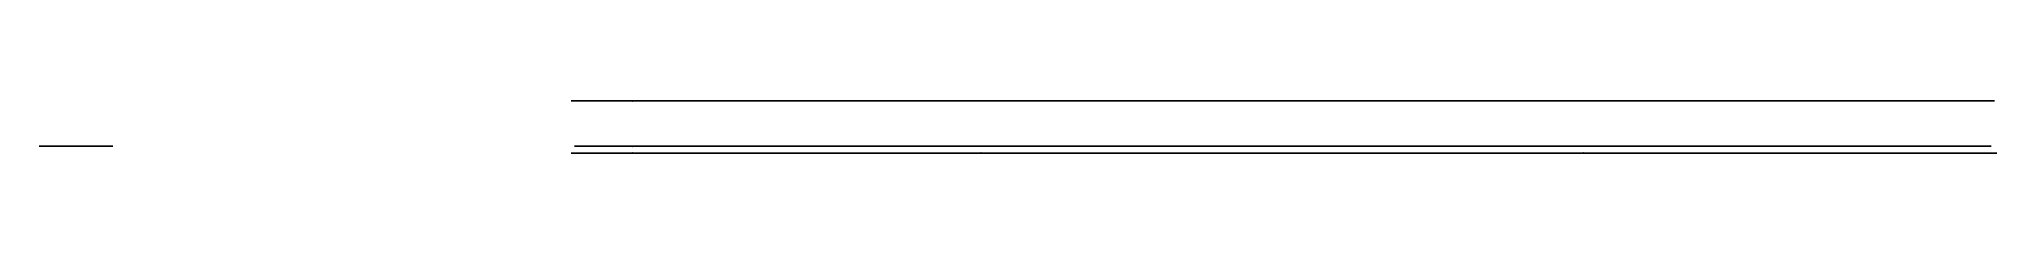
# Model space of a CAD drawing. Header units: centimetres. Extents: x -13.1 to 30.1, y 0 to 1.1.
import ezdxf

# ---------------------------------------------------------------- set-up
doc = ezdxf.new("R2010")
doc.units = ezdxf.units.CM
doc.header["$MEASUREMENT"] = 0
for name, color, linetype in [('Naisu v6_Bottom PLate', 7, 'Continuous'), ('Naisu v6_Sketch4', 7, 'Continuous'), ('Naisu v6_Sketch6', 7, 'Continuous'), ('Naisu v6_Sketch8', 7, 'Continuous'), ('Naisu v6_Switch Plate', 7, 'Continuous'), ('Naisu v6_Top Case', 7, 'Continuous')]:
    doc.layers.add(name, color=color, linetype=linetype)

msp = doc.modelspace()

# ---------------------------------------------------------------- linework, layer by layer
at = {"layer": 'Naisu v6_Bottom PLate'}
for p, q in [((-0.317, 0, -7.363), (-1.351, 0, -1.498)), ((12.535, 0, 1.255), (-1.108, 0, -1.15)), ((-0.839, 0, -1.464), (-0.675, 0, -1.549)), ((-0.317, 0, -7.363), (0.288, 0, -10.793)), ((8.825, 0, -11.041), (0.583, 0, -11.041)), ((8.825, 0, -11.041), (12.991, 0, -11.041)), ((11.796, 0, -10.685), (11.796, 0, -10.5)), ((12.479, 0, -11.041), (16.5, 0, -11.041)), ((12.535, 0, 1.255), (16.166, 0, 1.255)), ((12.597, 0, 0.905), (12.629, 0, 0.722)), ((15.691, 0, -11.041), (28.119, 0, -11.041)), ((16.166, 0, 1.255), (29.81, 0, -1.151)), ((30.054, 0, -1.499), (28.415, 0, -10.793)), ((28.891, 0, -8.09), (30.106, 0, -1.203))]:
    msp.add_line(p, q, dxfattribs=at)
at = {"layer": 'Naisu v6_Bottom PLate', "extrusion": (0, 1, 0)}
for centre in [(0.675, -1.549), (-0.8, -10.5), (-11.796, -10.5), (-12.629, 0.722), (-16.073, 0.722), (-16.906, -10.5), (-27.882, -10.5), (-29.358, -1.549)]:
    msp.add_circle(centre, 0.185, dxfattribs=at)
for centre, start, end in [((1.056, -1.446), 350.0009, 80.0021), ((-0.583, -10.741), 270, 350.0009), ((-28.119, -10.741), 190.0002, 270), ((-29.758, -1.446), 100.0002, 190.0002)]:
    msp.add_arc(centre, 0.3, start, end, dxfattribs=at)
at = {"layer": 'Naisu v6_Bottom PLate'}
msp.add_point((0, 0), dxfattribs=at)
msp.add_point((0, 0), dxfattribs=at)
msp.add_point((0, 0), dxfattribs=at)
msp.add_point((0, 0), dxfattribs=at)
at = {"layer": 'Naisu v6_Sketch4'}
for p, q in [((-13.091, 0.15, 2.322), (-11.712, 0.15, 2.565)), ((-12.848, 0.15, 0.943), (-13.091, 0.15, 2.322)), ((-11.469, 0.15, 1.186), (-12.848, 0.15, 0.943)), ((-11.712, 0.15, 2.565), (-11.469, 0.15, 1.186)), ((0.288, 0.15, -10.793), (-1.279, 0.15, -1.91)), ((-1.035, 0.15, -1.563), (12.535, 0.15, 0.83)), ((0.296, 0.15, -3.64), (0.539, 0.15, -5.019)), ((1.674, 0.15, -3.397), (0.296, 0.15, -3.64)), ((0.539, 0.15, -5.019), (1.917, 0.15, -4.775)), ((12.991, 0.15, -11.041), (0.583, 0.15, -11.041)), ((0.626, 0.15, -5.516), (0.869, 0.15, -6.895)), ((2.005, 0.15, -5.273), (0.626, 0.15, -5.516)), ((0.869, 0.15, -6.895), (2.248, 0.15, -6.651)), ((0.957, 0.15, -7.392), (1.2, 0.15, -8.771)), ((2.336, 0.15, -7.149), (0.957, 0.15, -7.392)), ((1.2, 0.15, -8.771), (2.579, 0.15, -8.528)), ((1.917, 0.15, -4.775), (1.674, 0.15, -3.397)), ((3.335, 0.15, -1.846), (1.957, 0.15, -2.09)), ((1.957, 0.15, -2.09), (2.2, 0.15, -3.468)), ((2.248, 0.15, -6.651), (2.005, 0.15, -5.273)), ((2.2, 0.15, -3.468), (3.578, 0.15, -3.225)), ((2.287, 0.15, -3.966), (2.53, 0.15, -5.344)), ((3.666, 0.15, -3.723), (2.287, 0.15, -3.966)), ((2.579, 0.15, -8.528), (2.336, 0.15, -7.149)), ((2.53, 0.15, -5.344), (3.909, 0.15, -5.101)), ((3.997, 0.15, -5.599), (2.618, 0.15, -5.842)), ((2.618, 0.15, -5.842), (2.861, 0.15, -7.221)), ((2.861, 0.15, -7.221), (4.24, 0.15, -6.977)), ((4.328, 0.15, -7.475), (2.949, 0.15, -7.718)), ((2.949, 0.15, -7.718), (3.192, 0.15, -9.096)), ((3.192, 0.15, -9.096), (4.571, 0.15, -8.853)), ((3.578, 0.15, -3.225), (3.335, 0.15, -1.846)), ((3.909, 0.15, -5.101), (3.666, 0.15, -3.723)), ((3.915, 0.15, -2.228), (4.159, 0.15, -3.606)), ((5.294, 0.15, -1.985), (3.915, 0.15, -2.228)), ((4.24, 0.15, -6.977), (3.997, 0.15, -5.599)), ((4.159, 0.15, -3.606), (5.537, 0.15, -3.363)), ((5.625, 0.15, -3.861), (4.246, 0.15, -4.104)), ((4.246, 0.15, -4.104), (4.489, 0.15, -5.483)), ((4.571, 0.15, -8.853), (4.328, 0.15, -7.475)), ((4.489, 0.15, -5.483), (5.868, 0.15, -5.239)), ((5.956, 0.15, -5.737), (4.577, 0.15, -5.98)), ((4.577, 0.15, -5.98), (4.82, 0.15, -7.359)), ((4.82, 0.15, -7.359), (6.199, 0.15, -7.115)), ((4.908, 0.15, -7.856), (5.151, 0.15, -9.235)), ((6.286, 0.15, -7.613), (4.908, 0.15, -7.856)), ((5.151, 0.15, -9.235), (6.53, 0.15, -8.992)), ((5.537, 0.15, -3.363), (5.294, 0.15, -1.985)), ((5.868, 0.15, -5.239), (5.625, 0.15, -3.861)), ((7.286, 0.15, -2.31), (5.907, 0.15, -2.553)), ((5.907, 0.15, -2.553), (6.15, 0.15, -3.932)), ((6.199, 0.15, -7.115), (5.956, 0.15, -5.737)), ((6.15, 0.15, -3.932), (7.529, 0.15, -3.689)), ((6.238, 0.15, -4.43), (6.481, 0.15, -5.808)), ((7.617, 0.15, -4.186), (6.238, 0.15, -4.43)), ((6.53, 0.15, -8.992), (6.286, 0.15, -7.613)), ((6.481, 0.15, -5.808), (7.86, 0.15, -5.565)), ((7.947, 0.15, -6.063), (6.569, 0.15, -6.306)), ((6.569, 0.15, -6.306), (6.812, 0.15, -7.684)), ((6.812, 0.15, -7.684), (8.191, 0.15, -7.441)), ((8.278, 0.15, -7.939), (6.9, 0.15, -8.182)), ((6.9, 0.15, -8.182), (7.143, 0.15, -9.56)), ((7.143, 0.15, -9.56), (8.521, 0.15, -9.317)), ((7.529, 0.15, -3.689), (7.286, 0.15, -2.31)), ((7.86, 0.15, -5.565), (7.617, 0.15, -4.186)), ((7.667, 0.15, -1.566), (7.91, 0.15, -2.945)), ((9.046, 0.15, -1.323), (7.667, 0.15, -1.566)), ((7.91, 0.15, -2.945), (9.289, 0.15, -2.702)), ((8.191, 0.15, -7.441), (7.947, 0.15, -6.063)), ((9.377, 0.15, -3.199), (7.998, 0.15, -3.442)), ((7.998, 0.15, -3.442), (8.241, 0.15, -4.821)), ((8.241, 0.15, -4.821), (9.62, 0.15, -4.578)), ((8.521, 0.15, -9.317), (8.278, 0.15, -7.939)), ((9.708, 0.15, -5.075), (8.329, 0.15, -5.318)), ((8.329, 0.15, -5.318), (8.572, 0.15, -6.697)), ((8.572, 0.15, -6.697), (9.951, 0.15, -6.454)), ((10.039, 0.15, -6.951), (8.66, 0.15, -7.194)), ((8.66, 0.15, -7.194), (8.903, 0.15, -8.573)), ((8.903, 0.15, -8.573), (10.282, 0.15, -8.33)), ((9.289, 0.15, -2.702), (9.046, 0.15, -1.323)), ((9.62, 0.15, -4.578), (9.377, 0.15, -3.199)), ((10.806, 0.15, -0.336), (9.428, 0.15, -0.579)), ((9.428, 0.15, -0.579), (9.671, 0.15, -1.957)), ((9.671, 0.15, -1.957), (11.05, 0.15, -1.714)), ((9.951, 0.15, -6.454), (9.708, 0.15, -5.075)), ((11.137, 0.15, -2.212), (9.759, 0.15, -2.455)), ((9.759, 0.15, -2.455), (10.002, 0.15, -3.834)), ((10.002, 0.15, -3.834), (11.38, 0.15, -3.59)), ((10.282, 0.15, -8.33), (10.039, 0.15, -6.951)), ((10.089, 0.15, -4.331), (10.332, 0.15, -5.71)), ((11.468, 0.15, -4.088), (10.089, 0.15, -4.331)), ((10.332, 0.15, -5.71), (11.711, 0.15, -5.466)), ((11.799, 0.15, -5.964), (10.42, 0.15, -6.207)), ((10.42, 0.15, -6.207), (10.663, 0.15, -7.586)), ((10.663, 0.15, -7.586), (12.042, 0.15, -7.343)), ((11.05, 0.15, -1.714), (10.806, 0.15, -0.336)), ((11.38, 0.15, -3.59), (11.137, 0.15, -2.212)), ((11.711, 0.15, -5.466), (11.468, 0.15, -4.088)), ((12.848, 0.15, -0.943), (11.469, 0.15, -1.186)), ((11.469, 0.15, -1.186), (11.712, 0.15, -2.565)), ((11.712, 0.15, -2.565), (13.091, 0.15, -2.322)), ((12.042, 0.15, -7.343), (11.799, 0.15, -5.964)), ((12.535, 0.15, 0.83), (16.166, 0.15, 0.83)), ((13.091, 0.15, -2.322), (12.848, 0.15, -0.943)), ((15.591, 0.15, -4.041), (13.091, 0.15, -4.041)), ((13.091, 0.15, -4.041), (13.091, 0.15, -10.941)), ((15.591, 0.15, -10.941), (15.591, 0.15, -4.041)), ((15.611, 0.15, -2.322), (16.989, 0.15, -2.565)), ((15.854, 0.15, -0.943), (15.611, 0.15, -2.322)), ((28.119, 0.15, -11.041), (15.691, 0.15, -11.041)), ((17.233, 0.15, -1.186), (15.854, 0.15, -0.943)), ((16.166, 0.15, 0.83), (29.738, 0.15, -1.563)), ((16.903, 0.15, -5.967), (16.66, 0.15, -7.346)), ((16.66, 0.15, -7.346), (18.038, 0.15, -7.589)), ((18.282, 0.15, -6.21), (16.903, 0.15, -5.967)), ((16.989, 0.15, -2.565), (17.233, 0.15, -1.186)), ((17.234, 0.15, -4.091), (16.991, 0.15, -5.47)), ((16.991, 0.15, -5.47), (18.369, 0.15, -5.713)), ((18.613, 0.15, -4.334), (17.234, 0.15, -4.091)), ((17.565, 0.15, -2.215), (17.321, 0.15, -3.594)), ((17.321, 0.15, -3.594), (18.7, 0.15, -3.837)), ((18.943, 0.15, -2.458), (17.565, 0.15, -2.215)), ((17.652, 0.15, -1.718), (19.031, 0.15, -1.961)), ((17.895, 0.15, -0.339), (17.652, 0.15, -1.718)), ((19.274, 0.15, -0.582), (17.895, 0.15, -0.339)), ((18.038, 0.15, -7.589), (18.282, 0.15, -6.21)), ((18.369, 0.15, -5.713), (18.613, 0.15, -4.334)), ((18.42, 0.15, -8.333), (19.799, 0.15, -8.576)), ((18.663, 0.15, -6.955), (18.42, 0.15, -8.333)), ((20.042, 0.15, -7.198), (18.663, 0.15, -6.955)), ((18.7, 0.15, -3.837), (18.943, 0.15, -2.458)), ((18.994, 0.15, -5.078), (18.751, 0.15, -6.457)), ((18.751, 0.15, -6.457), (20.13, 0.15, -6.7)), ((20.373, 0.15, -5.322), (18.994, 0.15, -5.078)), ((19.031, 0.15, -1.961), (19.274, 0.15, -0.582)), ((19.082, 0.15, -4.581), (20.46, 0.15, -4.824)), ((19.325, 0.15, -3.202), (19.082, 0.15, -4.581)), ((20.703, 0.15, -3.446), (19.325, 0.15, -3.202)), ((19.412, 0.15, -2.705), (20.791, 0.15, -2.948)), ((19.655, 0.15, -1.326), (19.412, 0.15, -2.705)), ((21.034, 0.15, -1.569), (19.655, 0.15, -1.326)), ((19.799, 0.15, -8.576), (20.042, 0.15, -7.198)), ((20.13, 0.15, -6.7), (20.373, 0.15, -5.322)), ((20.18, 0.15, -9.321), (21.559, 0.15, -9.564)), ((20.424, 0.15, -7.942), (20.18, 0.15, -9.321)), ((21.802, 0.15, -8.185), (20.424, 0.15, -7.942)), ((20.46, 0.15, -4.824), (20.703, 0.15, -3.446)), ((20.511, 0.15, -7.445), (21.89, 0.15, -7.688)), ((20.754, 0.15, -6.066), (20.511, 0.15, -7.445)), ((22.133, 0.15, -6.309), (20.754, 0.15, -6.066)), ((20.791, 0.15, -2.948), (21.034, 0.15, -1.569)), ((21.085, 0.15, -4.19), (20.842, 0.15, -5.569)), ((20.842, 0.15, -5.569), (22.221, 0.15, -5.812)), ((22.464, 0.15, -4.433), (21.085, 0.15, -4.19)), ((21.416, 0.15, -2.314), (21.173, 0.15, -3.692)), ((21.173, 0.15, -3.692), (22.552, 0.15, -3.936)), ((22.795, 0.15, -2.557), (21.416, 0.15, -2.314)), ((21.559, 0.15, -9.564), (21.802, 0.15, -8.185)), ((21.89, 0.15, -7.688), (22.133, 0.15, -6.309)), ((22.172, 0.15, -8.995), (23.551, 0.15, -9.238)), ((22.415, 0.15, -7.616), (22.172, 0.15, -8.995)), ((22.221, 0.15, -5.812), (22.464, 0.15, -4.433)), ((23.794, 0.15, -7.859), (22.415, 0.15, -7.616)), ((22.503, 0.15, -7.119), (23.882, 0.15, -7.362)), ((22.746, 0.15, -5.74), (22.503, 0.15, -7.119)), ((22.552, 0.15, -3.936), (22.795, 0.15, -2.557)), ((24.125, 0.15, -5.983), (22.746, 0.15, -5.74)), ((23.077, 0.15, -3.864), (22.834, 0.15, -5.243)), ((22.834, 0.15, -5.243), (24.213, 0.15, -5.486)), ((24.456, 0.15, -4.107), (23.077, 0.15, -3.864)), ((23.408, 0.15, -1.988), (23.165, 0.15, -3.367)), ((23.165, 0.15, -3.367), (24.543, 0.15, -3.61)), ((24.787, 0.15, -2.231), (23.408, 0.15, -1.988)), ((23.551, 0.15, -9.238), (23.794, 0.15, -7.859)), ((23.882, 0.15, -7.362), (24.125, 0.15, -5.983)), ((24.131, 0.15, -8.857), (25.51, 0.15, -9.1)), ((24.374, 0.15, -7.478), (24.131, 0.15, -8.857)), ((24.213, 0.15, -5.486), (24.456, 0.15, -4.107)), ((25.753, 0.15, -7.721), (24.374, 0.15, -7.478)), ((24.462, 0.15, -6.981), (25.84, 0.15, -7.224)), ((24.705, 0.15, -5.602), (24.462, 0.15, -6.981)), ((24.543, 0.15, -3.61), (24.787, 0.15, -2.231)), ((26.084, 0.15, -5.845), (24.705, 0.15, -5.602)), ((25.036, 0.15, -3.726), (24.793, 0.15, -5.105)), ((24.793, 0.15, -5.105), (26.171, 0.15, -5.348)), ((26.415, 0.15, -3.969), (25.036, 0.15, -3.726)), ((25.123, 0.15, -3.228), (26.502, 0.15, -3.472)), ((25.366, 0.15, -1.85), (25.123, 0.15, -3.228)), ((26.745, 0.15, -2.093), (25.366, 0.15, -1.85)), ((25.51, 0.15, -9.1), (25.753, 0.15, -7.721)), ((25.84, 0.15, -7.224), (26.084, 0.15, -5.845)), ((26.364, 0.15, -7.161), (26.121, 0.15, -8.54)), ((26.121, 0.15, -8.54), (27.5, 0.15, -8.783)), ((26.171, 0.15, -5.348), (26.415, 0.15, -3.969)), ((27.743, 0.15, -7.404), (26.364, 0.15, -7.161)), ((26.452, 0.15, -6.664), (27.831, 0.15, -6.907)), ((26.695, 0.15, -5.285), (26.452, 0.15, -6.664)), ((26.502, 0.15, -3.472), (26.745, 0.15, -2.093)), ((28.074, 0.15, -5.529), (26.695, 0.15, -5.285)), ((27.023, 0.15, -3.428), (26.779, 0.15, -4.807)), ((26.779, 0.15, -4.807), (28.158, 0.15, -5.05)), ((28.401, 0.15, -3.671), (27.023, 0.15, -3.428)), ((27.5, 0.15, -8.783), (27.743, 0.15, -7.404)), ((27.831, 0.15, -6.907), (28.074, 0.15, -5.529)), ((28.158, 0.15, -5.05), (28.401, 0.15, -3.671)), ((29.981, 0.15, -1.911), (28.415, 0.15, -10.793))]:
    msp.add_line(p, q, dxfattribs=at)
at = {"layer": 'Naisu v6_Sketch4', "extrusion": (0, 1, 0)}
for centre in [(0.675, -1.974, 0.15), (-0.8, -10.5, 0.15), (-11.796, -10.5, 0.15), (-12.629, 0.297, 0.15), (-16.073, 0.297, 0.15), (-16.906, -10.5, 0.15), (-27.882, -10.5, 0.15), (-29.358, -1.974, 0.15)]:
    msp.add_circle(centre, 0.185, dxfattribs=at)
for centre, radius, start, end in [((0.983, -1.858, 0.15), 0.3, 350.0009, 80.0021), ((-0.583, -10.741, 0.15), 0.3, 270, 350.0009), ((-12.991, -10.941, 0.15), 0.1, 180, 270), ((-15.691, -10.941, 0.15), 0.1, 270, 0), ((-28.119, -10.741, 0.15), 0.3, 190.0002, 270), ((-29.685, -1.859, 0.15), 0.3, 100.0002, 190.0002)]:
    msp.add_arc(centre, radius, start, end, dxfattribs=at)
at = {"layer": 'Naisu v6_Sketch4'}
msp.add_point((0, 0.15), dxfattribs=at)
at = {"layer": 'Naisu v6_Sketch6'}
for p, q in [((0.288, 1.15, -10.793), (-1.351, 1.15, -1.498)), ((-1.108, 1.15, -1.15), (12.535, 1.15, 1.255)), ((0.296, 1.15, -3.64), (0.539, 1.15, -5.019)), ((1.674, 1.15, -3.397), (0.296, 1.15, -3.64)), ((0.539, 1.15, -5.019), (1.917, 1.15, -4.775)), ((12.991, 1.15, -11.041), (0.583, 1.15, -11.041)), ((0.626, 1.15, -5.516), (0.869, 1.15, -6.895)), ((2.005, 1.15, -5.273), (0.626, 1.15, -5.516)), ((0.869, 1.15, -6.895), (2.248, 1.15, -6.651)), ((2.336, 1.15, -7.149), (0.957, 1.15, -7.392)), ((0.957, 1.15, -7.392), (1.2, 1.15, -8.771)), ((1.2, 1.15, -8.771), (2.579, 1.15, -8.528)), ((1.917, 1.15, -4.775), (1.674, 1.15, -3.397)), ((1.957, 1.15, -2.09), (2.2, 1.15, -3.468)), ((3.335, 1.15, -1.846), (1.957, 1.15, -2.09)), ((2.248, 1.15, -6.651), (2.005, 1.15, -5.273)), ((2.2, 1.15, -3.468), (3.578, 1.15, -3.225)), ((3.666, 1.15, -3.723), (2.287, 1.15, -3.966)), ((2.287, 1.15, -3.966), (2.53, 1.15, -5.344)), ((2.579, 1.15, -8.528), (2.336, 1.15, -7.149)), ((2.53, 1.15, -5.344), (3.909, 1.15, -5.101)), ((2.618, 1.15, -5.842), (2.861, 1.15, -7.221)), ((3.997, 1.15, -5.599), (2.618, 1.15, -5.842)), ((2.861, 1.15, -7.221), (4.24, 1.15, -6.977)), ((4.328, 1.15, -7.475), (2.949, 1.15, -7.718)), ((2.949, 1.15, -7.718), (3.192, 1.15, -9.096)), ((3.192, 1.15, -9.096), (4.571, 1.15, -8.853)), ((3.578, 1.15, -3.225), (3.335, 1.15, -1.846)), ((3.909, 1.15, -5.101), (3.666, 1.15, -3.723)), ((5.294, 1.15, -1.985), (3.915, 1.15, -2.228)), ((3.915, 1.15, -2.228), (4.159, 1.15, -3.606)), ((4.24, 1.15, -6.977), (3.997, 1.15, -5.599)), ((4.159, 1.15, -3.606), (5.537, 1.15, -3.363)), ((5.625, 1.15, -3.861), (4.246, 1.15, -4.104)), ((4.246, 1.15, -4.104), (4.489, 1.15, -5.483)), ((4.571, 1.15, -8.853), (4.328, 1.15, -7.475)), ((4.489, 1.15, -5.483), (5.868, 1.15, -5.239)), ((5.956, 1.15, -5.737), (4.577, 1.15, -5.98)), ((4.577, 1.15, -5.98), (4.82, 1.15, -7.359)), ((4.82, 1.15, -7.359), (6.199, 1.15, -7.115)), ((4.908, 1.15, -7.856), (5.151, 1.15, -9.235)), ((6.286, 1.15, -7.613), (4.908, 1.15, -7.856)), ((5.151, 1.15, -9.235), (6.53, 1.15, -8.992)), ((5.537, 1.15, -3.363), (5.294, 1.15, -1.985)), ((5.868, 1.15, -5.239), (5.625, 1.15, -3.861)), ((5.907, 1.15, -2.554), (6.15, 1.15, -3.932)), ((7.286, 1.15, -2.31), (5.907, 1.15, -2.554)), ((6.199, 1.15, -7.115), (5.956, 1.15, -5.737)), ((6.15, 1.15, -3.932), (7.529, 1.15, -3.689)), ((6.238, 1.15, -4.43), (6.481, 1.15, -5.808)), ((7.617, 1.15, -4.186), (6.238, 1.15, -4.43)), ((6.53, 1.15, -8.992), (6.286, 1.15, -7.613)), ((6.481, 1.15, -5.808), (7.86, 1.15, -5.565)), ((7.947, 1.15, -6.063), (6.569, 1.15, -6.306)), ((6.569, 1.15, -6.306), (6.812, 1.15, -7.684)), ((6.812, 1.15, -7.684), (8.191, 1.15, -7.441)), ((8.278, 1.15, -7.939), (6.9, 1.15, -8.182)), ((6.9, 1.15, -8.182), (7.143, 1.15, -9.56)), ((7.143, 1.15, -9.56), (8.521, 1.15, -9.317)), ((7.529, 1.15, -3.689), (7.286, 1.15, -2.31)), ((7.441, 1.15, -10.75), (7.941, 1.15, -10.75)), ((7.441, 1.15, -10.25), (7.441, 1.15, -10.75)), ((7.941, 1.15, -10.25), (7.441, 1.15, -10.25)), ((7.86, 1.15, -5.565), (7.617, 1.15, -4.186)), ((7.667, 1.15, -1.566), (7.91, 1.15, -2.945)), ((9.046, 1.15, -1.323), (7.667, 1.15, -1.566)), ((7.91, 1.15, -2.945), (9.289, 1.15, -2.702)), ((7.941, 1.15, -10.75), (7.941, 1.15, -10.25)), ((8.191, 1.15, -7.441), (7.947, 1.15, -6.063)), ((9.377, 1.15, -3.199), (7.998, 1.15, -3.442)), ((7.998, 1.15, -3.442), (8.241, 1.15, -4.821)), ((8.241, 1.15, -4.821), (9.62, 1.15, -4.578)), ((8.521, 1.15, -9.317), (8.278, 1.15, -7.939)), ((8.329, 1.15, -5.318), (8.572, 1.15, -6.697)), ((9.708, 1.15, -5.075), (8.329, 1.15, -5.318)), ((8.572, 1.15, -6.697), (9.951, 1.15, -6.454)), ((8.66, 1.15, -7.194), (8.903, 1.15, -8.573)), ((10.039, 1.15, -6.951), (8.66, 1.15, -7.194)), ((8.763, 1.15, -10.25), (8.763, 1.15, -10.75)), ((9.263, 1.15, -10.25), (8.763, 1.15, -10.25)), ((8.763, 1.15, -10.75), (9.263, 1.15, -10.75)), ((8.903, 1.15, -8.573), (10.282, 1.15, -8.33)), ((9.289, 1.15, -2.702), (9.046, 1.15, -1.323)), ((9.263, 1.15, -10.75), (9.263, 1.15, -10.25)), ((9.62, 1.15, -4.578), (9.377, 1.15, -3.199)), ((10.806, 1.15, -0.336), (9.428, 1.15, -0.579)), ((9.428, 1.15, -0.579), (9.671, 1.15, -1.957)), ((9.671, 1.15, -1.957), (11.05, 1.15, -1.714)), ((9.951, 1.15, -6.454), (9.708, 1.15, -5.075)), ((11.137, 1.15, -2.212), (9.759, 1.15, -2.455)), ((9.759, 1.15, -2.455), (10.002, 1.15, -3.834)), ((10.002, 1.15, -3.834), (11.38, 1.15, -3.59)), ((10.282, 1.15, -8.33), (10.039, 1.15, -6.951)), ((10.585, 1.15, -10.25), (10.085, 1.15, -10.25)), ((10.085, 1.15, -10.25), (10.085, 1.15, -10.75)), ((10.085, 1.15, -10.75), (10.585, 1.15, -10.75)), ((11.468, 1.15, -4.088), (10.089, 1.15, -4.331)), ((10.089, 1.15, -4.331), (10.332, 1.15, -5.71)), ((10.332, 1.15, -5.71), (11.711, 1.15, -5.466)), ((11.799, 1.15, -5.964), (10.42, 1.15, -6.207)), ((10.42, 1.15, -6.207), (10.663, 1.15, -7.586)), ((10.585, 1.15, -10.75), (10.585, 1.15, -10.25)), ((10.663, 1.15, -7.586), (12.042, 1.15, -7.343)), ((11.05, 1.15, -1.714), (10.806, 1.15, -0.336)), ((11.38, 1.15, -3.59), (11.137, 1.15, -2.212)), ((11.711, 1.15, -5.466), (11.468, 1.15, -4.088)), ((11.469, 1.15, -1.186), (11.712, 1.15, -2.565)), ((12.848, 1.15, -0.943), (11.469, 1.15, -1.186)), ((11.712, 1.15, -2.565), (13.091, 1.15, -2.322)), ((12.042, 1.15, -7.343), (11.799, 1.15, -5.964)), ((12.535, 1.15, 1.255), (16.166, 1.15, 1.255)), ((13.091, 1.15, -2.322), (12.848, 1.15, -0.943)), ((15.591, 1.15, -4.041), (13.091, 1.15, -4.041)), ((13.091, 1.15, -4.041), (13.091, 1.15, -10.941)), ((15.591, 1.15, -10.941), (15.591, 1.15, -4.041)), ((15.611, 1.15, -2.322), (16.989, 1.15, -2.565)), ((15.854, 1.15, -0.943), (15.611, 1.15, -2.322)), ((28.119, 1.15, -11.041), (15.691, 1.15, -11.041)), ((17.233, 1.15, -1.186), (15.854, 1.15, -0.943)), ((16.166, 1.15, 1.255), (29.81, 1.15, -1.151)), ((16.903, 1.15, -5.967), (16.66, 1.15, -7.346)), ((16.66, 1.15, -7.346), (18.038, 1.15, -7.589)), ((18.282, 1.15, -6.21), (16.903, 1.15, -5.967)), ((16.989, 1.15, -2.565), (17.233, 1.15, -1.186)), ((17.234, 1.15, -4.091), (16.991, 1.15, -5.47)), ((16.991, 1.15, -5.47), (18.369, 1.15, -5.713)), ((18.613, 1.15, -4.334), (17.234, 1.15, -4.091)), ((17.565, 1.15, -2.215), (17.321, 1.15, -3.594)), ((17.321, 1.15, -3.594), (18.7, 1.15, -3.837)), ((18.943, 1.15, -2.458), (17.565, 1.15, -2.215)), ((17.652, 1.15, -1.718), (19.031, 1.15, -1.961)), ((17.895, 1.15, -0.339), (17.652, 1.15, -1.718)), ((19.274, 1.15, -0.582), (17.895, 1.15, -0.339)), ((18.038, 1.15, -7.589), (18.282, 1.15, -6.21)), ((18.097, 1.15, -10.25), (18.097, 1.15, -10.75)), ((18.097, 1.15, -10.75), (18.597, 1.15, -10.75)), ((18.597, 1.15, -10.25), (18.097, 1.15, -10.25)), ((18.369, 1.15, -5.713), (18.613, 1.15, -4.334)), ((18.42, 1.15, -8.333), (19.799, 1.15, -8.576)), ((18.663, 1.15, -6.955), (18.42, 1.15, -8.333)), ((18.597, 1.15, -10.75), (18.597, 1.15, -10.25)), ((20.042, 1.15, -7.198), (18.663, 1.15, -6.955)), ((18.7, 1.15, -3.837), (18.943, 1.15, -2.458)), ((18.751, 1.15, -6.457), (20.13, 1.15, -6.7)), ((18.994, 1.15, -5.078), (18.751, 1.15, -6.457)), ((20.373, 1.15, -5.322), (18.994, 1.15, -5.078)), ((19.031, 1.15, -1.961), (19.274, 1.15, -0.582)), ((19.325, 1.15, -3.202), (19.082, 1.15, -4.581)), ((19.082, 1.15, -4.581), (20.46, 1.15, -4.824)), ((20.703, 1.15, -3.446), (19.325, 1.15, -3.202)), ((19.655, 1.15, -1.326), (19.412, 1.15, -2.705)), ((19.412, 1.15, -2.705), (20.791, 1.15, -2.948)), ((19.419, 1.15, -10.25), (19.419, 1.15, -10.75)), ((19.919, 1.15, -10.25), (19.419, 1.15, -10.25)), ((19.419, 1.15, -10.75), (19.919, 1.15, -10.75)), ((21.034, 1.15, -1.569), (19.655, 1.15, -1.326)), ((19.799, 1.15, -8.576), (20.042, 1.15, -7.198)), ((19.919, 1.15, -10.75), (19.919, 1.15, -10.25)), ((20.13, 1.15, -6.7), (20.373, 1.15, -5.322)), ((20.18, 1.15, -9.321), (21.559, 1.15, -9.564)), ((20.424, 1.15, -7.942), (20.18, 1.15, -9.321)), ((21.802, 1.15, -8.185), (20.424, 1.15, -7.942)), ((20.46, 1.15, -4.824), (20.703, 1.15, -3.446)), ((20.511, 1.15, -7.445), (21.89, 1.15, -7.688)), ((20.754, 1.15, -6.066), (20.511, 1.15, -7.445)), ((20.741, 1.15, -10.75), (21.241, 1.15, -10.75)), ((20.741, 1.15, -10.25), (20.741, 1.15, -10.75)), ((21.241, 1.15, -10.25), (20.741, 1.15, -10.25)), ((22.133, 1.15, -6.309), (20.754, 1.15, -6.066)), ((20.791, 1.15, -2.948), (21.034, 1.15, -1.569)), ((21.085, 1.15, -4.19), (20.842, 1.15, -5.569)), ((20.842, 1.15, -5.569), (22.221, 1.15, -5.812)), ((22.464, 1.15, -4.433), (21.085, 1.15, -4.19)), ((21.416, 1.15, -2.314), (21.173, 1.15, -3.692)), ((21.173, 1.15, -3.692), (22.552, 1.15, -3.936)), ((21.241, 1.15, -10.75), (21.241, 1.15, -10.25)), ((22.795, 1.15, -2.557), (21.416, 1.15, -2.314)), ((21.559, 1.15, -9.564), (21.802, 1.15, -8.185)), ((21.89, 1.15, -7.688), (22.133, 1.15, -6.309)), ((22.415, 1.15, -7.616), (22.172, 1.15, -8.995)), ((22.172, 1.15, -8.995), (23.551, 1.15, -9.238)), ((22.221, 1.15, -5.812), (22.464, 1.15, -4.433)), ((23.794, 1.15, -7.859), (22.415, 1.15, -7.616)), ((22.503, 1.15, -7.119), (23.882, 1.15, -7.362)), ((22.746, 1.15, -5.74), (22.503, 1.15, -7.119)), ((22.552, 1.15, -3.936), (22.795, 1.15, -2.557)), ((24.125, 1.15, -5.983), (22.746, 1.15, -5.74)), ((23.077, 1.15, -3.864), (22.834, 1.15, -5.243)), ((22.834, 1.15, -5.243), (24.213, 1.15, -5.486)), ((24.456, 1.15, -4.107), (23.077, 1.15, -3.864)), ((23.165, 1.15, -3.367), (24.543, 1.15, -3.61)), ((23.408, 1.15, -1.988), (23.165, 1.15, -3.367)), ((24.787, 1.15, -2.231), (23.408, 1.15, -1.988)), ((23.551, 1.15, -9.238), (23.794, 1.15, -7.859)), ((23.882, 1.15, -7.362), (24.125, 1.15, -5.983)), ((24.131, 1.15, -8.857), (25.51, 1.15, -9.1)), ((24.374, 1.15, -7.478), (24.131, 1.15, -8.857)), ((24.213, 1.15, -5.486), (24.456, 1.15, -4.107)), ((25.753, 1.15, -7.721), (24.374, 1.15, -7.478)), ((24.462, 1.15, -6.981), (25.84, 1.15, -7.224)), ((24.705, 1.15, -5.602), (24.462, 1.15, -6.981)), ((24.543, 1.15, -3.61), (24.787, 1.15, -2.231)), ((26.084, 1.15, -5.845), (24.705, 1.15, -5.602)), ((25.036, 1.15, -3.726), (24.793, 1.15, -5.105)), ((24.793, 1.15, -5.105), (26.171, 1.15, -5.348)), ((26.415, 1.15, -3.969), (25.036, 1.15, -3.726)), ((25.123, 1.15, -3.228), (26.502, 1.15, -3.472)), ((25.366, 1.15, -1.85), (25.123, 1.15, -3.228)), ((26.745, 1.15, -2.093), (25.366, 1.15, -1.85)), ((25.51, 1.15, -9.1), (25.753, 1.15, -7.721)), ((25.84, 1.15, -7.224), (26.084, 1.15, -5.845)), ((26.364, 1.15, -7.161), (26.121, 1.15, -8.54)), ((26.121, 1.15, -8.54), (27.5, 1.15, -8.783)), ((26.171, 1.15, -5.348), (26.415, 1.15, -3.969)), ((27.743, 1.15, -7.404), (26.364, 1.15, -7.161)), ((26.695, 1.15, -5.285), (26.452, 1.15, -6.664)), ((26.452, 1.15, -6.664), (27.831, 1.15, -6.907)), ((26.502, 1.15, -3.472), (26.745, 1.15, -2.093)), ((28.074, 1.15, -5.529), (26.695, 1.15, -5.285)), ((26.779, 1.15, -4.807), (28.158, 1.15, -5.05)), ((27.023, 1.15, -3.428), (26.779, 1.15, -4.807)), ((28.401, 1.15, -3.671), (27.023, 1.15, -3.428)), ((27.5, 1.15, -8.783), (27.743, 1.15, -7.404)), ((27.831, 1.15, -6.907), (28.074, 1.15, -5.529)), ((28.158, 1.15, -5.05), (28.401, 1.15, -3.671)), ((30.054, 1.15, -1.499), (28.415, 1.15, -10.793))]:
    msp.add_line(p, q, dxfattribs=at)
at = {"layer": 'Naisu v6_Sketch6', "extrusion": (0, 1, 0)}
for centre in [(0.675, -1.549, 1.15), (-0.8, -10.5, 1.15), (-11.796, -10.5, 1.15), (-12.629, 0.722, 1.15), (-16.073, 0.722, 1.15), (-16.906, -10.5, 1.15), (-27.882, -10.5, 1.15), (-29.358, -1.549, 1.15)]:
    msp.add_circle(centre, 0.185, dxfattribs=at)
for centre, radius, start, end in [((1.056, -1.446, 1.15), 0.3, 350.0009, 80.0021), ((-0.583, -10.741, 1.15), 0.3, 270, 350.0009), ((-12.991, -10.941, 1.15), 0.1, 180, 270), ((-15.691, -10.941, 1.15), 0.1, 270, 0), ((-28.119, -10.741, 1.15), 0.3, 190.0002, 270), ((-29.758, -1.446, 1.15), 0.3, 100.0002, 190.0002)]:
    msp.add_arc(centre, radius, start, end, dxfattribs=at)
at = {"layer": 'Naisu v6_Sketch6'}
msp.add_point((0, 1.15), dxfattribs=at)
at = {"layer": 'Naisu v6_Sketch8'}
msp.add_point((0, 0), dxfattribs=at)
at = {"layer": 'Naisu v6_Switch Plate'}
for p, q in [((-0.317, 0, -7.363), (-1.351, 0, -1.498)), ((12.535, 0, 1.255), (-1.108, 0, -1.15)), ((-0.839, 0, -1.464), (-0.675, 0, -1.549)), ((-0.317, 0, -7.363), (0.288, 0, -10.793)), ((0.296, 0, -3.64), (1.674, 0, -3.397)), ((0.539, 0, -5.019), (0.296, 0, -3.64)), ((0.667, 0, -7.184), (0.337, 0, -5.313)), ((0.337, 0, -5.313), (2.208, 0, -4.983)), ((1.917, 0, -4.775), (0.539, 0, -5.019)), ((8.825, 0, -11.041), (0.583, 0, -11.041)), ((0.626, 0, -5.516), (2.005, 0, -5.273)), ((0.869, 0, -6.895), (0.626, 0, -5.516)), ((2.538, 0, -6.854), (0.667, 0, -7.184)), ((2.248, 0, -6.651), (0.869, 0, -6.895)), ((1.2, 0, -8.771), (0.957, 0, -7.392)), ((0.957, 0, -7.392), (2.336, 0, -7.149)), ((2.579, 0, -8.528), (1.2, 0, -8.771)), ((1.674, 0, -3.397), (1.917, 0, -4.775)), ((1.957, 0, -2.09), (3.335, 0, -1.846)), ((2.2, 0, -3.468), (1.957, 0, -2.09)), ((2.005, 0, -5.273), (2.248, 0, -6.651)), ((3.578, 0, -3.225), (2.2, 0, -3.468)), ((2.208, 0, -4.983), (2.538, 0, -6.854)), ((2.53, 0, -5.344), (2.287, 0, -3.966)), ((2.287, 0, -3.966), (3.666, 0, -3.723)), ((2.336, 0, -7.149), (2.579, 0, -8.528)), ((3.909, 0, -5.101), (2.53, 0, -5.344)), ((2.861, 0, -7.221), (2.618, 0, -5.842)), ((2.618, 0, -5.842), (3.997, 0, -5.599)), ((4.24, 0, -6.977), (2.861, 0, -7.221)), ((2.949, 0, -7.718), (4.328, 0, -7.475)), ((3.192, 0, -9.096), (2.949, 0, -7.718)), ((4.571, 0, -8.853), (3.192, 0, -9.096)), ((3.335, 0, -1.846), (3.578, 0, -3.225)), ((3.666, 0, -3.723), (3.909, 0, -5.101)), ((3.915, 0, -2.228), (5.294, 0, -1.985)), ((4.159, 0, -3.606), (3.915, 0, -2.228)), ((3.997, 0, -5.599), (4.24, 0, -6.977)), ((5.537, 0, -3.363), (4.159, 0, -3.606)), ((4.489, 0, -5.483), (4.246, 0, -4.104)), ((4.246, 0, -4.104), (5.625, 0, -3.861)), ((4.328, 0, -7.475), (4.571, 0, -8.853)), ((5.868, 0, -5.239), (4.489, 0, -5.483)), ((4.82, 0, -7.359), (4.577, 0, -5.98)), ((4.577, 0, -5.98), (5.956, 0, -5.737)), ((6.199, 0, -7.115), (4.82, 0, -7.359)), ((4.908, 0, -7.856), (6.286, 0, -7.613)), ((5.151, 0, -9.235), (4.908, 0, -7.856)), ((6.53, 0, -8.992), (5.151, 0, -9.235)), ((5.294, 0, -1.985), (5.537, 0, -3.363)), ((5.625, 0, -3.861), (5.868, 0, -5.239)), ((6.15, 0, -3.932), (5.907, 0, -2.554)), ((5.907, 0, -2.554), (7.286, 0, -2.31)), ((5.956, 0, -5.737), (6.199, 0, -7.115)), ((7.529, 0, -3.689), (6.15, 0, -3.932)), ((6.481, 0, -5.808), (6.238, 0, -4.43)), ((6.238, 0, -4.43), (7.617, 0, -4.186)), ((6.286, 0, -7.613), (6.53, 0, -8.992)), ((7.86, 0, -5.565), (6.481, 0, -5.808)), ((6.569, 0, -6.306), (7.947, 0, -6.063)), ((6.812, 0, -7.684), (6.569, 0, -6.306)), ((8.191, 0, -7.441), (6.812, 0, -7.684)), ((7.143, 0, -9.56), (6.9, 0, -8.182)), ((6.9, 0, -8.182), (8.278, 0, -7.939)), ((8.521, 0, -9.317), (7.143, 0, -9.56)), ((7.286, 0, -2.31), (7.529, 0, -3.689)), ((7.941, 0, -10.75), (7.441, 0, -10.75)), ((7.441, 0, -10.75), (7.441, 0, -10.25)), ((7.441, 0, -10.25), (7.941, 0, -10.25)), ((7.617, 0, -4.186), (7.86, 0, -5.565)), ((7.667, 0, -1.566), (9.046, 0, -1.323)), ((7.91, 0, -2.945), (7.667, 0, -1.566)), ((9.289, 0, -2.702), (7.91, 0, -2.945)), ((7.941, 0, -10.25), (7.941, 0, -10.75)), ((7.947, 0, -6.063), (8.191, 0, -7.441)), ((7.998, 0, -3.442), (9.377, 0, -3.199)), ((8.241, 0, -4.821), (7.998, 0, -3.442)), ((9.62, 0, -4.578), (8.241, 0, -4.821)), ((8.278, 0, -7.939), (8.521, 0, -9.317)), ((8.572, 0, -6.697), (8.329, 0, -5.318)), ((8.329, 0, -5.318), (9.708, 0, -5.075)), ((9.951, 0, -6.454), (8.572, 0, -6.697)), ((8.66, 0, -7.194), (10.039, 0, -6.951)), ((8.903, 0, -8.573), (8.66, 0, -7.194)), ((8.763, 0, -10.25), (8.763, 0, -10.75)), ((8.763, 0, -10.75), (9.263, 0, -10.75)), ((9.263, 0, -10.25), (8.763, 0, -10.25)), ((8.825, 0, -11.041), (12.991, 0, -11.041)), ((10.282, 0, -8.33), (8.903, 0, -8.573)), ((9.046, 0, -1.323), (9.289, 0, -2.702)), ((9.263, 0, -10.75), (9.263, 0, -10.25)), ((9.377, 0, -3.199), (9.62, 0, -4.578)), ((9.428, 0, -0.579), (10.806, 0, -0.336)), ((9.671, 0, -1.957), (9.428, 0, -0.579)), ((11.05, 0, -1.714), (9.671, 0, -1.957)), ((9.708, 0, -5.075), (9.951, 0, -6.454)), ((9.759, 0, -2.455), (11.137, 0, -2.212)), ((10.002, 0, -3.834), (9.759, 0, -2.455)), ((11.38, 0, -3.59), (10.002, 0, -3.834)), ((10.039, 0, -6.951), (10.282, 0, -8.33)), ((10.085, 0, -10.25), (10.585, 0, -10.25)), ((10.585, 0, -10.75), (10.085, 0, -10.75)), ((10.085, 0, -10.75), (10.085, 0, -10.25)), ((10.332, 0, -5.71), (10.089, 0, -4.331)), ((10.089, 0, -4.331), (11.468, 0, -4.088)), ((11.711, 0, -5.466), (10.332, 0, -5.71)), ((10.42, 0, -6.207), (11.799, 0, -5.964)), ((10.663, 0, -7.586), (10.42, 0, -6.207)), ((10.585, 0, -10.25), (10.585, 0, -10.75)), ((12.042, 0, -7.343), (10.663, 0, -7.586)), ((10.806, 0, -0.336), (11.05, 0, -1.714)), ((11.137, 0, -2.212), (11.38, 0, -3.59)), ((11.468, 0, -4.088), (11.711, 0, -5.466)), ((11.712, 0, -2.565), (11.469, 0, -1.186)), ((11.469, 0, -1.186), (12.848, 0, -0.943)), ((13.091, 0, -2.322), (11.712, 0, -2.565)), ((11.796, 0, -10.685), (11.796, 0, -10.5)), ((11.799, 0, -5.964), (12.042, 0, -7.343)), ((12.535, 0, 1.255), (16.166, 0, 1.255)), ((12.597, 0, 0.905), (12.629, 0, 0.722)), ((12.848, 0, -0.943), (13.091, 0, -2.322)), ((13.091, 0, -10.266), (13.091, 0, -11.041)), ((15.591, 0, -4.041), (13.091, 0, -4.041)), ((13.091, 0, -4.041), (13.091, 0, -10.941)), ((15.591, 0, -10.941), (15.591, 0, -4.041)), ((15.611, 0, -2.322), (15.854, 0, -0.943)), ((16.989, 0, -2.565), (15.611, 0, -2.322)), ((15.691, 0, -11.041), (28.119, 0, -11.041)), ((15.854, 0, -0.943), (17.233, 0, -1.186)), ((16.166, 0, 1.255), (29.81, 0, -1.151)), ((18.038, 0, -7.589), (16.66, 0, -7.346)), ((16.66, 0, -7.346), (16.903, 0, -5.967)), ((16.903, 0, -5.967), (18.282, 0, -6.21)), ((17.233, 0, -1.186), (16.989, 0, -2.565)), ((18.369, 0, -5.713), (16.991, 0, -5.47)), ((16.991, 0, -5.47), (17.234, 0, -4.091)), ((17.234, 0, -4.091), (18.613, 0, -4.334)), ((18.7, 0, -3.837), (17.321, 0, -3.594)), ((17.321, 0, -3.594), (17.565, 0, -2.215)), ((17.565, 0, -2.215), (18.943, 0, -2.458)), ((19.031, 0, -1.961), (17.652, 0, -1.718)), ((17.652, 0, -1.718), (17.895, 0, -0.339)), ((17.895, 0, -0.339), (19.274, 0, -0.582)), ((18.282, 0, -6.21), (18.038, 0, -7.589)), ((18.597, 0, -10.25), (18.097, 0, -10.25)), ((18.097, 0, -10.75), (18.597, 0, -10.75)), ((18.097, 0, -10.25), (18.097, 0, -10.75)), ((18.613, 0, -4.334), (18.369, 0, -5.713)), ((19.799, 0, -8.576), (18.42, 0, -8.333)), ((18.42, 0, -8.333), (18.663, 0, -6.955)), ((18.597, 0, -10.75), (18.597, 0, -10.25)), ((18.663, 0, -6.955), (20.042, 0, -7.198)), ((18.943, 0, -2.458), (18.7, 0, -3.837)), ((20.13, 0, -6.7), (18.751, 0, -6.457)), ((18.751, 0, -6.457), (18.994, 0, -5.078)), ((18.994, 0, -5.078), (20.373, 0, -5.322)), ((19.274, 0, -0.582), (19.031, 0, -1.961)), ((19.082, 0, -4.581), (19.325, 0, -3.202)), ((20.46, 0, -4.824), (19.082, 0, -4.581)), ((19.325, 0, -3.202), (20.703, 0, -3.446)), ((20.791, 0, -2.948), (19.412, 0, -2.705)), ((19.412, 0, -2.705), (19.655, 0, -1.326)), ((19.419, 0, -10.25), (19.919, 0, -10.25)), ((19.419, 0, -10.75), (19.419, 0, -10.25)), ((19.919, 0, -10.75), (19.419, 0, -10.75)), ((19.655, 0, -1.326), (21.034, 0, -1.569)), ((20.042, 0, -7.198), (19.799, 0, -8.576)), ((19.919, 0, -10.25), (19.919, 0, -10.75)), ((20.373, 0, -5.322), (20.13, 0, -6.7)), ((20.18, 0, -9.321), (20.424, 0, -7.942)), ((21.559, 0, -9.564), (20.18, 0, -9.321)), ((20.424, 0, -7.942), (21.802, 0, -8.185)), ((20.703, 0, -3.446), (20.46, 0, -4.824)), ((21.89, 0, -7.688), (20.511, 0, -7.445)), ((20.511, 0, -7.445), (20.754, 0, -6.066)), ((20.741, 0, -10.75), (21.241, 0, -10.75)), ((21.241, 0, -10.25), (20.741, 0, -10.25)), ((20.741, 0, -10.25), (20.741, 0, -10.75)), ((20.754, 0, -6.066), (22.133, 0, -6.309)), ((21.034, 0, -1.569), (20.791, 0, -2.948)), ((22.221, 0, -5.812), (20.842, 0, -5.569)), ((20.842, 0, -5.569), (21.085, 0, -4.19)), ((21.085, 0, -4.19), (22.464, 0, -4.433)), ((21.173, 0, -3.692), (21.416, 0, -2.314)), ((22.552, 0, -3.936), (21.173, 0, -3.692)), ((21.241, 0, -10.75), (21.241, 0, -10.25)), ((21.416, 0, -2.314), (22.795, 0, -2.557)), ((21.802, 0, -8.185), (21.559, 0, -9.564)), ((22.133, 0, -6.309), (21.89, 0, -7.688)), ((22.172, 0, -8.995), (22.415, 0, -7.616)), ((23.551, 0, -9.238), (22.172, 0, -8.995)), ((22.464, 0, -4.433), (22.221, 0, -5.812)), ((22.415, 0, -7.616), (23.794, 0, -7.859)), ((22.503, 0, -7.119), (22.746, 0, -5.74)), ((23.882, 0, -7.362), (22.503, 0, -7.119)), ((22.795, 0, -2.557), (22.552, 0, -3.936)), ((22.746, 0, -5.74), (24.125, 0, -5.983)), ((24.213, 0, -5.486), (22.834, 0, -5.243)), ((22.834, 0, -5.243), (23.077, 0, -3.864)), ((23.077, 0, -3.864), (24.456, 0, -4.107)), ((23.165, 0, -3.367), (23.408, 0, -1.988)), ((24.543, 0, -3.61), (23.165, 0, -3.367)), ((23.408, 0, -1.988), (24.787, 0, -2.231)), ((23.794, 0, -7.859), (23.551, 0, -9.238)), ((24.125, 0, -5.983), (23.882, 0, -7.362)), ((24.131, 0, -8.857), (24.374, 0, -7.478)), ((25.51, 0, -9.1), (24.131, 0, -8.857)), ((24.456, 0, -4.107), (24.213, 0, -5.486)), ((24.374, 0, -7.478), (25.753, 0, -7.721)), ((24.462, 0, -6.981), (24.705, 0, -5.602)), ((25.84, 0, -7.224), (24.462, 0, -6.981)), ((24.787, 0, -2.231), (24.543, 0, -3.61)), ((24.705, 0, -5.602), (26.084, 0, -5.845)), ((26.171, 0, -5.348), (24.793, 0, -5.105)), ((24.793, 0, -5.105), (25.036, 0, -3.726)), ((25.036, 0, -3.726), (26.415, 0, -3.969)), ((25.123, 0, -3.228), (25.366, 0, -1.85)), ((26.502, 0, -3.472), (25.123, 0, -3.228)), ((25.366, 0, -1.85), (26.745, 0, -2.093)), ((25.753, 0, -7.721), (25.51, 0, -9.1)), ((26.084, 0, -5.845), (25.84, 0, -7.224)), ((27.5, 0, -8.783), (26.121, 0, -8.54)), ((26.121, 0, -8.54), (26.364, 0, -7.161)), ((26.415, 0, -3.969), (26.171, 0, -5.348)), ((26.364, 0, -7.161), (27.743, 0, -7.404)), ((27.831, 0, -6.907), (26.452, 0, -6.664)), ((26.452, 0, -6.664), (26.695, 0, -5.285)), ((26.745, 0, -2.093), (26.502, 0, -3.472)), ((26.695, 0, -5.285), (28.074, 0, -5.529)), ((26.779, 0, -4.807), (27.023, 0, -3.428)), ((28.158, 0, -5.05), (26.779, 0, -4.807)), ((27.023, 0, -3.428), (28.401, 0, -3.671)), ((27.743, 0, -7.404), (27.5, 0, -8.783)), ((28.074, 0, -5.529), (27.831, 0, -6.907)), ((28.401, 0, -3.671), (28.158, 0, -5.05)), ((30.054, 0, -1.499), (28.415, 0, -10.793)), ((28.891, 0, -8.09), (30.106, 0, -1.203))]:
    msp.add_line(p, q, dxfattribs=at)
at = {"layer": 'Naisu v6_Switch Plate', "extrusion": (0, 1, 0)}
for centre in [(0.675, -1.549), (-0.8, -10.5), (-11.796, -10.5), (-12.629, 0.722), (-16.073, 0.722), (-16.906, -10.5), (-27.882, -10.5), (-29.358, -1.549)]:
    msp.add_circle(centre, 0.185, dxfattribs=at)
for centre, radius, start, end in [((1.056, -1.446), 0.3, 350.0009, 80.0021), ((-0.583, -10.741), 0.3, 270, 350.0009), ((-12.991, -10.941), 0.1, 180, 270), ((-15.691, -10.941), 0.1, 270, 0), ((-28.119, -10.741), 0.3, 190.0002, 270), ((-29.758, -1.446), 0.3, 100.0002, 190.0002)]:
    msp.add_arc(centre, radius, start, end, dxfattribs=at)
at = {"layer": 'Naisu v6_Switch Plate'}
for p in [(0, 0), (7.691, 0, -10.25), (20.991, 0, -10.25)]:
    msp.add_point(p, dxfattribs=at)
at = {"layer": 'Naisu v6_Top Case'}
for p, q in [((-0.317, 0, -7.363), (-1.351, 0, -1.498)), ((12.535, 0, 1.255), (-1.108, 0, -1.15)), ((-0.839, 0, -1.464), (-0.675, 0, -1.549)), ((-0.317, 0, -7.363), (0.288, 0, -10.793)), ((0.145, 0, -5.088), (-0.168, 0, -3.315)), ((-0.168, 0, -3.315), (1.605, 0, -3.003)), ((0.145, 0, -5.088), (0.232, 0, -5.585)), ((0.475, 0, -6.964), (0.232, 0, -5.585)), ((0.296, 0, -3.64), (1.674, 0, -3.397)), ((0.539, 0, -5.019), (0.296, 0, -3.64)), ((0.475, 0, -6.964), (0.563, 0, -7.461)), ((0.539, 0, -5.019), (0.626, 0, -5.516)), ((0.876, 0, -9.234), (0.563, 0, -7.461)), ((8.825, 0, -11.041), (0.583, 0, -11.041)), ((0.869, 0, -6.895), (0.626, 0, -5.516)), ((0.869, 0, -6.895), (0.957, 0, -7.392)), ((2.648, 0, -8.922), (0.876, 0, -9.234)), ((1.2, 0, -8.771), (0.957, 0, -7.392)), ((2.579, 0, -8.528), (1.2, 0, -8.771)), ((1.493, 0, -1.765), (3.66, 0, -1.383)), ((1.708, 0, -2.984), (1.493, 0, -1.765)), ((1.605, 0, -3.003), (1.708, 0, -2.984)), ((1.674, 0, -3.397), (2.172, 0, -3.309)), ((1.957, 0, -2.09), (3.335, 0, -1.846)), ((2.2, 0, -3.468), (1.957, 0, -2.09)), ((2.579, 0, -8.528), (3.076, 0, -8.44)), ((2.648, 0, -8.922), (2.752, 0, -8.903)), ((2.868, 0, -9.56), (2.752, 0, -8.903)), ((4.64, 0, -9.247), (2.868, 0, -9.56)), ((3.192, 0, -9.096), (3.076, 0, -8.44)), ((4.571, 0, -8.853), (3.192, 0, -9.096)), ((3.335, 0, -1.846), (3.418, 0, -2.315)), ((3.915, 0, -2.228), (3.418, 0, -2.315)), ((3.66, 0, -1.383), (3.742, 0, -1.852)), ((3.846, 0, -1.834), (3.742, 0, -1.852)), ((3.846, 0, -1.834), (5.618, 0, -1.521)), ((3.915, 0, -2.228), (5.294, 0, -1.985)), ((4.571, 0, -8.853), (5.068, 0, -8.766)), ((4.64, 0, -9.247), (4.744, 0, -9.229)), ((4.826, 0, -9.698), (4.744, 0, -9.229)), ((6.599, 0, -9.385), (4.826, 0, -9.698)), ((5.151, 0, -9.235), (5.068, 0, -8.766)), ((6.53, 0, -8.992), (5.151, 0, -9.235)), ((5.294, 0, -1.985), (5.41, 0, -2.641)), ((5.907, 0, -2.554), (5.41, 0, -2.641)), ((5.618, 0, -1.521), (5.734, 0, -2.178)), ((5.838, 0, -2.16), (5.734, 0, -2.178)), ((5.838, 0, -2.16), (7.216, 0, -1.916)), ((5.907, 0, -2.554), (7.286, 0, -2.31)), ((6.53, 0, -8.992), (7.027, 0, -8.904)), ((6.599, 0, -9.385), (6.702, 0, -9.367)), ((6.818, 0, -10.024), (6.702, 0, -9.367)), ((8.985, 0, -9.642), (6.818, 0, -10.024)), ((7.143, 0, -9.56), (7.027, 0, -8.904)), ((8.521, 0, -9.317), (7.143, 0, -9.56)), ((7.32, 0, -1.898), (7.204, 0, -1.242)), ((7.204, 0, -1.242), (8.977, 0, -0.929)), ((7.216, 0, -1.916), (7.32, 0, -1.898)), ((7.286, 0, -2.31), (7.783, 0, -2.223)), ((7.667, 0, -1.566), (9.046, 0, -1.323)), ((7.783, 0, -2.223), (7.667, 0, -1.566)), ((8.406, 0, -8.661), (8.521, 0, -9.317)), ((8.903, 0, -8.573), (8.406, 0, -8.661)), ((8.825, 0, -11.041), (12.991, 0, -11.041)), ((8.869, 0, -8.985), (8.985, 0, -9.642)), ((8.972, 0, -8.967), (8.869, 0, -8.985)), ((10.282, 0, -8.33), (8.903, 0, -8.573)), ((8.964, 0, -0.254), (11.131, 0, 0.128)), ((9.08, 0, -0.911), (8.964, 0, -0.254)), ((10.745, 0, -8.654), (8.972, 0, -8.967)), ((8.977, 0, -0.929), (9.08, 0, -0.911)), ((9.046, 0, -1.323), (9.543, 0, -1.235)), ((9.543, 0, -1.235), (9.428, 0, -0.579)), ((9.428, 0, -0.579), (10.806, 0, -0.336)), ((10.166, 0, -7.673), (10.282, 0, -8.33)), ((10.663, 0, -7.586), (10.166, 0, -7.673)), ((10.629, 0, -7.998), (10.745, 0, -8.654)), ((10.733, 0, -7.98), (10.629, 0, -7.998)), ((12.042, 0, -7.343), (10.663, 0, -7.586)), ((12.505, 0, -7.667), (10.733, 0, -7.98)), ((10.806, 0, -0.336), (10.902, 0, -0.88)), ((11.4, 0, -0.792), (10.902, 0, -0.88)), ((11.131, 0, 0.128), (11.227, 0, -0.416)), ((11.227, 0, -0.416), (11.279, 0, -0.712)), ((11.279, 0, -0.712), (11.382, 0, -0.694)), ((11.284, 0, -3.046), (11.38, 0, -3.59)), ((11.782, 0, -2.959), (11.284, 0, -3.046)), ((11.468, 0, -4.088), (11.38, 0, -3.59)), ((11.382, 0, -0.694), (12.86, 0, -0.433)), ((11.4, 0, -0.792), (12.779, 0, -0.549)), ((11.468, 0, -4.088), (11.711, 0, -5.466)), ((11.799, 0, -3.057), (11.696, 0, -3.075)), ((11.748, 0, -3.371), (11.696, 0, -3.075)), ((11.799, 0, -5.964), (11.711, 0, -5.466)), ((11.748, 0, -3.371), (11.774, 0, -3.521)), ((11.862, 0, -4.018), (11.774, 0, -3.521)), ((13.161, 0, -2.715), (11.782, 0, -2.959)), ((11.796, 0, -10.685), (11.796, 0, -10.5)), ((11.799, 0, -5.964), (12.042, 0, -7.343)), ((13.276, 0, -2.797), (11.799, 0, -3.057)), ((11.862, 0, -4.018), (12.105, 0, -5.397)), ((12.193, 0, -5.894), (12.105, 0, -5.397)), ((12.193, 0, -5.894), (12.505, 0, -7.667)), ((12.535, 0, 1.255), (16.166, 0, 1.255)), ((12.597, 0, 0.905), (12.629, 0, 0.722)), ((12.848, 0, -0.943), (12.779, 0, -0.549)), ((12.848, 0, -0.943), (13.091, 0, -2.322)), ((12.946, 0, -0.925), (12.86, 0, -0.433)), ((12.86, 0, -0.433), (13.106, 0, -0.39)), ((12.946, 0, -0.925), (13.19, 0, -2.304)), ((12.991, 0, -11.041), (15.691, 0, -11.041)), ((13.091, 0, -2.322), (13.161, 0, -2.715)), ((13.106, 0, -0.39), (13.532, 0, -2.806)), ((13.19, 0, -2.304), (13.276, 0, -2.797)), ((13.276, 0, -2.797), (13.523, 0, -2.753)), ((15.425, 0, -2.797), (14.765, 0, -2.68)), ((15.596, 0, -0.39), (15.179, 0, -2.753)), ((15.524, 0, -2.814), (15.425, 0, -2.797)), ((15.825, 0, -0.532), (15.425, 0, -2.797)), ((15.524, 0, -2.814), (17.007, 0, -3.075)), ((16.92, 0, -2.959), (15.541, 0, -2.716)), ((15.611, 0, -2.322), (15.541, 0, -2.716)), ((15.842, 0, -0.433), (15.596, 0, -0.39)), ((15.611, 0, -2.322), (15.854, 0, -0.943)), ((15.691, 0, -11.041), (28.119, 0, -11.041)), ((15.825, 0, -0.532), (15.842, 0, -0.433)), ((16.197, 0, -0.496), (15.842, 0, -0.433)), ((15.854, 0, -0.943), (15.923, 0, -0.549)), ((15.923, 0, -0.549), (17.302, 0, -0.792)), ((16.166, 0, 1.255), (29.81, 0, -1.151)), ((16.196, 0, -7.67), (16.509, 0, -5.898)), ((17.969, 0, -7.983), (16.196, 0, -7.67)), ((16.197, 0, -0.496), (17.423, 0, -0.712)), ((16.509, 0, -5.898), (16.597, 0, -5.4)), ((16.597, 0, -5.4), (16.84, 0, -4.022)), ((16.66, 0, -7.346), (16.903, 0, -5.967)), ((18.038, 0, -7.589), (16.66, 0, -7.346)), ((16.927, 0, -3.524), (16.84, 0, -4.022)), ((16.85, 0, -3.353), (16.955, 0, -3.371)), ((16.903, 0, -5.967), (16.991, 0, -5.47)), ((16.92, 0, -2.959), (17.418, 0, -3.046)), ((16.927, 0, -3.524), (16.955, 0, -3.371)), ((16.955, 0, -3.371), (17.007, 0, -3.075)), ((16.991, 0, -5.47), (17.234, 0, -4.091)), ((17.321, 0, -3.594), (17.234, 0, -4.091)), ((17.302, 0, -0.792), (17.8, 0, -0.88)), ((17.321, 0, -3.594), (17.418, 0, -3.046)), ((17.571, 0, 0.124), (17.423, 0, -0.712)), ((17.571, 0, 0.124), (19.737, 0, -0.258)), ((17.8, 0, -0.88), (17.895, 0, -0.339)), ((17.895, 0, -0.339), (19.274, 0, -0.582)), ((17.957, 0, -8.658), (18.072, 0, -8.001)), ((19.729, 0, -8.97), (17.957, 0, -8.658)), ((17.969, 0, -7.983), (18.072, 0, -8.001)), ((18.038, 0, -7.589), (18.536, 0, -7.677)), ((18.42, 0, -8.333), (18.536, 0, -7.677)), ((19.799, 0, -8.576), (18.42, 0, -8.333)), ((19.274, 0, -0.582), (19.158, 0, -1.239)), ((19.655, 0, -1.326), (19.158, 0, -1.239)), ((19.737, 0, -0.258), (19.622, 0, -0.914)), ((19.725, 0, -0.932), (19.622, 0, -0.914)), ((19.655, 0, -1.326), (21.034, 0, -1.569)), ((19.717, 0, -9.645), (19.833, 0, -8.989)), ((21.883, 0, -10.027), (19.717, 0, -9.645)), ((19.725, 0, -0.932), (21.498, 0, -1.245)), ((19.729, 0, -8.97), (19.833, 0, -8.989)), ((19.799, 0, -8.576), (20.296, 0, -8.664)), ((20.18, 0, -9.321), (20.296, 0, -8.664)), ((21.559, 0, -9.564), (20.18, 0, -9.321)), ((21.034, 0, -1.569), (20.919, 0, -2.226)), ((21.416, 0, -2.314), (20.919, 0, -2.226)), ((21.485, 0, -1.92), (21.382, 0, -1.902)), ((21.498, 0, -1.245), (21.382, 0, -1.902)), ((21.416, 0, -2.314), (22.795, 0, -2.557)), ((21.485, 0, -1.92), (22.864, 0, -2.163)), ((21.675, 0, -8.907), (21.559, 0, -9.564)), ((22.172, 0, -8.995), (21.675, 0, -8.907)), ((21.999, 0, -9.371), (21.883, 0, -10.027)), ((22.103, 0, -9.389), (21.999, 0, -9.371)), ((23.875, 0, -9.701), (22.103, 0, -9.389)), ((23.551, 0, -9.238), (22.172, 0, -8.995)), ((22.795, 0, -2.557), (23.292, 0, -2.645)), ((22.864, 0, -2.163), (22.968, 0, -2.181)), ((22.968, 0, -2.181), (23.083, 0, -1.525)), ((23.083, 0, -1.525), (24.856, 0, -1.837)), ((23.292, 0, -2.645), (23.408, 0, -1.988)), ((23.408, 0, -1.988), (24.787, 0, -2.231)), ((23.634, 0, -8.769), (23.551, 0, -9.238)), ((24.131, 0, -8.857), (23.634, 0, -8.769)), ((23.958, 0, -9.232), (23.875, 0, -9.701)), ((24.062, 0, -9.251), (23.958, 0, -9.232)), ((25.834, 0, -9.563), (24.062, 0, -9.251)), ((25.51, 0, -9.1), (24.131, 0, -8.857)), ((24.787, 0, -2.231), (25.284, 0, -2.319)), ((24.856, 0, -1.837), (24.959, 0, -1.855)), ((24.959, 0, -1.855), (25.042, 0, -1.386)), ((25.042, 0, -1.386), (27.209, 0, -1.768)), ((25.284, 0, -2.319), (25.366, 0, -1.85)), ((25.366, 0, -1.85), (26.745, 0, -2.093)), ((25.624, 0, -8.452), (25.51, 0, -9.1)), ((26.121, 0, -8.54), (25.624, 0, -8.452)), ((25.948, 0, -8.916), (25.834, 0, -9.563)), ((26.052, 0, -8.934), (25.948, 0, -8.916)), ((27.824, 0, -9.247), (26.052, 0, -8.934)), ((27.5, 0, -8.783), (26.121, 0, -8.54)), ((26.745, 0, -2.093), (26.525, 0, -3.34)), ((27.023, 0, -3.428), (26.525, 0, -3.34)), ((27.092, 0, -3.034), (26.989, 0, -3.016)), ((27.209, 0, -1.768), (26.989, 0, -3.016)), ((27.023, 0, -3.428), (28.401, 0, -3.671)), ((27.092, 0, -3.034), (28.865, 0, -3.347)), ((27.743, 0, -7.404), (27.5, 0, -8.783)), ((27.743, 0, -7.404), (27.831, 0, -6.907)), ((28.137, 0, -7.474), (27.824, 0, -9.247)), ((28.074, 0, -5.529), (27.831, 0, -6.907)), ((28.074, 0, -5.529), (28.158, 0, -5.05)), ((28.137, 0, -7.474), (28.225, 0, -6.977)), ((28.401, 0, -3.671), (28.158, 0, -5.05)), ((28.468, 0, -5.598), (28.225, 0, -6.977)), ((30.054, 0, -1.499), (28.415, 0, -10.793)), ((28.468, 0, -5.598), (28.552, 0, -5.119)), ((28.865, 0, -3.347), (28.552, 0, -5.119)), ((28.891, 0, -8.09), (30.106, 0, -1.203))]:
    msp.add_line(p, q, dxfattribs=at)
at = {"layer": 'Naisu v6_Top Case', "extrusion": (0, 1, 0)}
for centre in [(0.675, -1.549), (-0.8, -10.5), (-11.796, -10.5), (-12.629, 0.722), (-16.073, 0.722), (-16.906, -10.5), (-27.882, -10.5), (-29.358, -1.549)]:
    msp.add_circle(centre, 0.185, dxfattribs=at)
for centre, start, end in [((1.056, -1.446), 350.0009, 80.0021), ((-0.583, -10.741), 270, 350.0009), ((-28.119, -10.741), 190.0002, 270), ((-29.758, -1.446), 100.0002, 190.0002)]:
    msp.add_arc(centre, 0.3, start, end, dxfattribs=at)
at = {"layer": 'Naisu v6_Top Case'}
msp.add_point((0, 0), dxfattribs=at)
msp.add_point((0, 0), dxfattribs=at)
msp.add_point((0, 0), dxfattribs=at)

doc.saveas('drawing.dxf')
